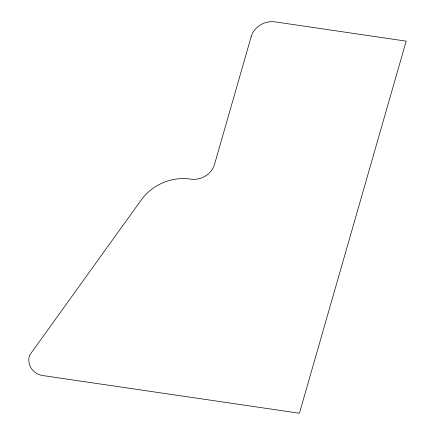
<?xml version="1.0" encoding="UTF-8"?>
<svg xmlns="http://www.w3.org/2000/svg" width="435" height="435" viewBox="0 0 435 435"><rect width="100%" height="100%" fill="white"/><g stroke="black" fill="none" stroke-linecap="round" stroke-linejoin="round"><path stroke-width="0.65" d="M251.207 36.556L214.504 164.468A19.809 17.204 -23.9 0 1 190.753 179.16L190.149 179.068A46.219 40.145 -23.9 0 0 141.348 199.823L29.466 355.422A19.809 17.204 -23.9 0 0 43.206 375.617L299.421 413.25L406.192 41.146L274.958 21.87A19.809 17.204 -23.9 0 0 251.207 36.556"/></g></svg>
